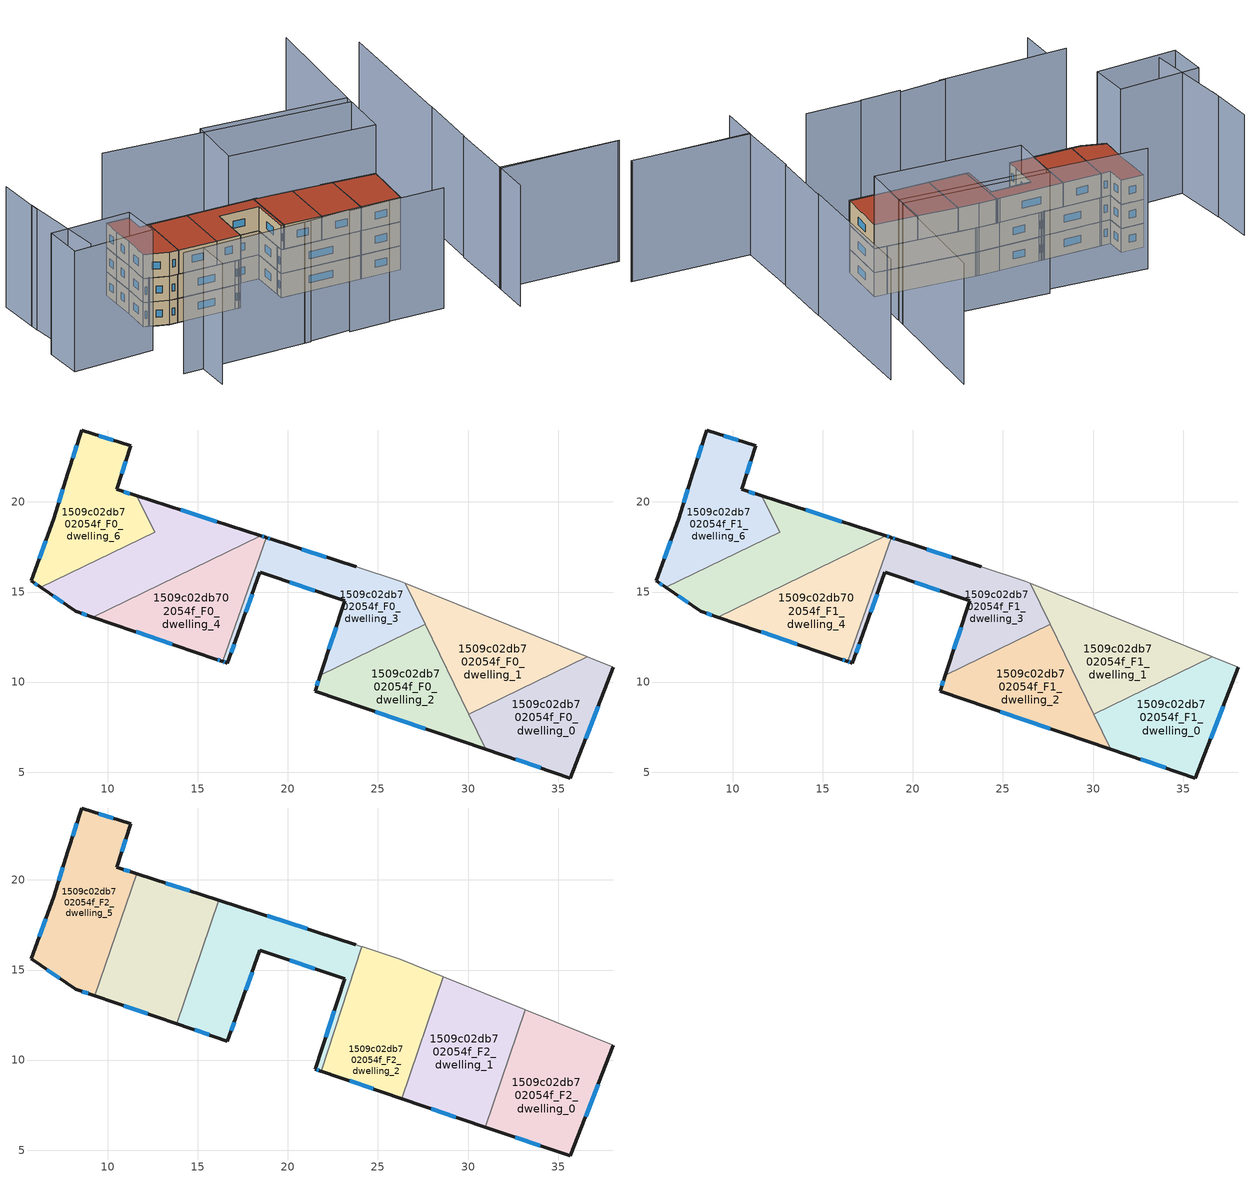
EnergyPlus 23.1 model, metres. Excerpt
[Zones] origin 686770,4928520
1509c02db702054f_F0_dwelling_0
 floor ground (EU_floor_Construction): 35.69,4.67 38.07,10.82 36.63,11.4 30.04,8.21 30.98,6.27 z0
 wall outside (EU_wall_Construction): 38.07,10.82 35.69,4.67 30.98,6.27 z0:3
 wall to 1509c02db702054f_F0_dwelling_1 (EU_wall_Construction): 30.04,8.21 36.63,11.4 z0:3
 wall adiabatic (EU_wall_Construction): 36.63,11.4 38.07,10.82 z0:3
 wall to 1509c02db702054f_F0_dwelling_2 (EU_wall_Construction): 30.98,6.27 30.04,8.21 z0:3
 window (EU_Window_Construction): 34.03,5.24 32.65,5.71 / 37.23,8.65 36.53,6.85 z1.06:1.94
1509c02db702054f_F0_dwelling_1
 floor ground (EU_floor_Construction): 36.63,11.4 26.52,15.48 30.04,8.21 z0
 wall adiabatic (EU_wall_Construction): 26.52,15.48 36.63,11.4 z0:3
 wall to 1509c02db702054f_F0_dwelling_3 (EU_wall_Construction): 27.63,13.2 26.52,15.48 z0:3
 wall to 1509c02db702054f_F0_dwelling_2 (EU_wall_Construction): 30.04,8.21 27.63,13.2 z0:3
1509c02db702054f_F0_dwelling_2
 floor ground (EU_floor_Construction): 30.98,6.27 27.63,13.2 21.8,10.37 21.51,9.5 z0
 wall outside (EU_wall_Construction): 30.98,6.27 21.51,9.5 21.8,10.37 z0:3
 wall to 1509c02db702054f_F0_dwelling_3 (EU_wall_Construction): 21.8,10.37 27.63,13.2 z0:3
 window (EU_Window_Construction): 21.61,9.81 21.69,10.06 / 27.64,7.41 24.85,8.36 z1.06:1.94
1509c02db702054f_F0_dwelling_3
 floor ground (EU_floor_Construction): 27.63,13.2 26.52,15.48 26.23,15.6 23.8,16.4 19.1,17.92 18.81,18.02 16.38,11.14 16.56,11.08 16.64,11.05 17.23,12.66 18.45,16.09 23.16,14.51 21.8,10.37 z0
 wall outside (EU_wall_Construction): 21.8,10.37 23.16,14.51 18.45,16.09 17.23,12.66 16.64,11.05 16.56,11.08 16.38,11.14 / 18.81,18.02 19.1,17.92 23.8,16.4 z0:3
 wall to 1509c02db702054f_F0_dwelling_4 (EU_wall_Construction): 16.38,11.14 18.81,18.02 z0:3
 wall adiabatic (EU_wall_Construction): 23.8,16.4 26.23,15.6 26.52,15.48 z0:3
 window (EU_Window_Construction): 22.28,11.84 22.68,13.05 / 21.5,15.07 20.11,15.54 / 18.02,14.88 17.66,13.87 / 17.02,12.09 16.85,11.62 / 16.5,11.1 16.44,11.12 / 18.91,17.98 19,17.96 / 20.76,17.39 22.14,16.94 z1.06:1.94
1509c02db702054f_F0_dwelling_4
 floor ground (EU_floor_Construction): 16.38,11.14 18.81,18.02 18.76,18.03 18.48,18.12 9.16,13.61 16,11.27 16.33,11.16 z0
 wall outside (EU_wall_Construction): 18.49,18.12 18.76,18.03 18.81,18.02 / 16.38,11.14 16.33,11.16 16,11.27 9.16,13.61 z0:3
 wall to 1509c02db702054f_F0_dwelling_5 (EU_wall_Construction): 9.16,13.61 18.48,18.12 z0:3
 window (EU_Window_Construction): 16.21,11.2 16.12,11.23 / 13.59,12.1 11.58,12.78 / 18.59,18.09 18.67,18.06 z1.06:1.94
1509c02db702054f_F0_dwelling_5
 floor ground (EU_floor_Construction): 18.48,18.12 11.61,20.34 12.6,18.31 6.29,15.25 8.21,13.93 9.16,13.61 z0
 wall outside (EU_wall_Construction): 11.61,20.34 18.48,18.12 / 9.16,13.61 8.21,13.93 6.29,15.25 z0:3
 wall to 1509c02db702054f_F0_dwelling_6 (EU_wall_Construction): 6.29,15.25 12.6,18.31 11.61,20.34 z0:3
 window (EU_Window_Construction): 14.04,19.56 16.06,18.91 / 8.83,13.72 8.55,13.82 / 7.53,14.4 6.97,14.79 z1.06:1.94
1509c02db702054f_F0_dwelling_6
 floor ground (EU_floor_Construction): 12.6,18.31 11.61,20.34 10.49,20.71 11.27,23.12 8.55,24 7.78,21.58 7,19.07 5.75,15.62 6.29,15.25 z0
 wall outside (EU_wall_Construction): 6.29,15.25 5.75,15.62 7,19.07 7.78,21.58 8.55,24 11.27,23.12 10.49,20.71 11.61,20.34 z0:3
 window (EU_Window_Construction): 8.05,22.44 8.28,23.14 / 9.51,23.69 10.31,23.43 / 10.99,22.27 10.76,21.56 / 10.89,20.58 11.21,20.47 / 6.1,15.38 5.94,15.49 / 6.19,16.84 6.56,17.85 / 7.27,19.96 7.5,20.69 z1.06:1.94
1509c02db702054f_F1_dwelling_0
 floor to 1509c02db702054f_F0_dwelling_0 (EU_floor_Construction): 35.69,4.67 38.07,10.82 36.63,11.4 30.04,8.21 30.98,6.27 z3
 wall outside (EU_wall_Construction): 38.07,10.82 35.69,4.67 30.98,6.27 z3:6
 wall to 1509c02db702054f_F1_dwelling_1 (EU_wall_Construction): 30.04,8.21 36.63,11.4 z3:6
 wall adiabatic (EU_wall_Construction): 36.63,11.4 38.07,10.82 z3:6
 wall to 1509c02db702054f_F1_dwelling_2 (EU_wall_Construction): 30.98,6.27 30.04,8.21 z3:6
 window (EU_Window_Construction): 34.03,5.24 32.65,5.71 / 37.23,8.65 36.53,6.85 z4.06:4.94
1509c02db702054f_F1_dwelling_1
 floor to 1509c02db702054f_F0_dwelling_1 (EU_floor_Construction): 36.63,11.4 26.52,15.48 30.04,8.21 z3
 wall adiabatic (EU_wall_Construction): 26.52,15.48 36.63,11.4 z3:6
 wall to 1509c02db702054f_F1_dwelling_3 (EU_wall_Construction): 27.63,13.2 26.52,15.48 z3:6
 wall to 1509c02db702054f_F1_dwelling_2 (EU_wall_Construction): 30.04,8.21 27.63,13.2 z3:6
 ceiling adiabatic (EU_roof_Construction): 33.19,12.79 31.94,9.13 30.04,8.21 27.93,12.59 28.63,14.63 z6
1509c02db702054f_F1_dwelling_2
 floor to 1509c02db702054f_F0_dwelling_2 (EU_floor_Construction): 30.98,6.27 27.63,13.2 21.8,10.37 21.51,9.5 z3
 wall outside (EU_wall_Construction): 30.98,6.27 21.51,9.5 21.8,10.37 z3:6
 wall to 1509c02db702054f_F1_dwelling_3 (EU_wall_Construction): 21.8,10.37 27.63,13.2 z3:6
 window (EU_Window_Construction): 21.61,9.81 21.69,10.06 / 27.64,7.41 24.85,8.36 z4.06:4.94
 ceiling adiabatic (EU_roof_Construction): 27.93,12.59 30.98,6.27 21.51,9.5 21.8,10.37 22.24,10.59 21.84,9.38 26.31,7.86 z6
1509c02db702054f_F1_dwelling_3
 floor to 1509c02db702054f_F0_dwelling_3 (EU_floor_Construction): 27.63,13.2 26.52,15.48 26.23,15.6 23.8,16.4 18.81,18.02 16.38,11.14 16.56,11.08 16.64,11.05 17.23,12.66 18.45,16.09 23.16,14.51 21.8,10.37 z3
 wall outside (EU_wall_Construction): 21.8,10.37 23.16,14.51 18.45,16.09 17.23,12.66 16.64,11.05 16.56,11.08 16.38,11.14 / 18.81,18.02 19.1,17.92 23.8,16.4 z3:6
 wall to 1509c02db702054f_F1_dwelling_4 (EU_wall_Construction): 16.38,11.14 18.81,18.02 z3:6
 wall adiabatic (EU_wall_Construction): 23.8,16.4 26.23,15.6 26.52,15.48 z3:6
 window (EU_Window_Construction): 22.28,11.84 22.68,13.05 / 21.5,15.07 20.11,15.54 / 18.02,14.88 17.66,13.87 / 17.02,12.09 16.85,11.62 / 16.5,11.1 16.44,11.12 / 18.91,17.98 19,17.96 / 20.76,17.39 22.14,16.94 z4.06:4.94
1509c02db702054f_F1_dwelling_4
 floor to 1509c02db702054f_F0_dwelling_4 (EU_floor_Construction): 16.38,11.14 18.81,18.02 18.76,18.03 18.49,18.12 9.16,13.61 16,11.27 16.33,11.16 z3
 wall outside (EU_wall_Construction): 18.49,18.12 18.76,18.03 18.81,18.02 / 16.38,11.14 16.33,11.16 16,11.27 9.16,13.61 z3:6
 wall to 1509c02db702054f_F1_dwelling_5 (EU_wall_Construction): 9.16,13.61 18.48,18.12 z3:6
 window (EU_Window_Construction): 16.21,11.2 16.12,11.23 / 13.59,12.1 11.58,12.78 / 18.59,18.09 18.67,18.06 z4.06:4.94
 roof outside (EU_roof_Construction): 16,11.27 9.16,13.61 9.33,13.69 9.29,13.57 16.28,11.18 z6
1509c02db702054f_F1_dwelling_5
 floor to 1509c02db702054f_F0_dwelling_5 (EU_floor_Construction): 18.48,18.12 11.61,20.34 12.6,18.31 6.29,15.25 8.21,13.93 9.16,13.61 z3
 wall outside (EU_wall_Construction): 11.61,20.34 18.48,18.12 / 9.16,13.61 8.21,13.93 6.29,15.25 z3:6
 wall to 1509c02db702054f_F1_dwelling_6 (EU_wall_Construction): 6.29,15.25 12.6,18.31 11.61,20.34 z3:6
 window (EU_Window_Construction): 14.04,19.56 16.06,18.91 / 8.83,13.72 8.55,13.82 / 7.53,14.4 6.97,14.79 z4.06:4.94
1509c02db702054f_F1_dwelling_6
 floor to 1509c02db702054f_F0_dwelling_6 (EU_floor_Construction): 12.6,18.31 11.61,20.34 10.49,20.71 11.27,23.12 8.55,24 7.78,21.58 7,19.07 5.75,15.62 6.29,15.25 z3
 wall outside (EU_wall_Construction): 6.29,15.25 5.75,15.62 7,19.07 7.78,21.58 8.55,24 11.27,23.12 10.49,20.71 11.61,20.34 z3:6
 window (EU_Window_Construction): 8.05,22.44 8.28,23.14 / 9.51,23.69 10.31,23.43 / 10.99,22.27 10.76,21.56 / 10.89,20.58 11.21,20.47 / 6.1,15.38 5.94,15.49 / 6.19,16.84 6.56,17.85 / 7.27,19.96 7.5,20.69 z4.06:4.94
1509c02db702054f_F2_dwelling_0
 floor to 1509c02db702054f_F1_dwelling_0 (EU_floor_Construction): 35.69,4.68 38.07,10.82 36.63,11.4 31.94,9.13 30.97,6.3 30.98,6.28 z6
 floor to 1509c02db702054f_F1_dwelling_1 (EU_floor_Construction): 36.63,11.4 33.19,12.79 31.94,9.13 z6
 wall outside (EU_wall_Construction): 38.07,10.83 35.69,4.68 30.97,6.28 z6:9
 wall to 1509c02db702054f_F2_dwelling_1 (EU_wall_Construction): 30.97,6.28 33.19,12.79 z6:9
 wall adiabatic (EU_wall_Construction): 33.19,12.79 38.07,10.83 z6:9
 window (EU_Window_Construction): 37.23,8.65 36.53,6.85 / 34.02,5.24 32.63,5.71 z7.06:7.94
 roof outside (EU_roof_Construction): 38.07,10.83 35.69,4.68 30.97,6.28 33.19,12.79 z9
1509c02db702054f_F2_dwelling_1
 floor to 1509c02db702054f_F1_dwelling_0 (EU_floor_Construction): 30.97,6.3 31.94,9.13 30.04,8.21 z6
 floor adiabatic (EU_floor_Construction): 30.97,6.3 30.04,8.21 31.94,9.13 33.19,12.79 28.63,14.64 26.31,7.86 30.97,6.28 z6
 wall outside (EU_wall_Construction): 30.97,6.28 26.31,7.86 z6:9
 wall to 1509c02db702054f_F2_dwelling_2 (EU_wall_Construction): 26.31,7.86 28.63,14.64 z6:9
 wall adiabatic (EU_wall_Construction): 28.63,14.64 33.19,12.79 z6:9
 window (EU_Window_Construction): 29.32,6.84 27.96,7.3 z7.06:7.94
 roof outside (EU_roof_Construction): 33.19,12.79 30.97,6.28 26.31,7.86 28.63,14.64 z9
1509c02db702054f_F2_dwelling_2
 floor to 1509c02db702054f_F1_dwelling_2 (EU_floor_Construction): 26.31,7.86 27.93,12.59 27.63,13.2 22.24,10.59 21.84,9.38 z6
 floor to 1509c02db702054f_F1_dwelling_1 (EU_floor_Construction): 27.93,12.59 28.63,14.63 26.52,15.48 z6
 floor to 1509c02db702054f_F1_dwelling_3 (EU_floor_Construction): 27.63,13.2 26.52,15.48 26.23,15.6 24.11,16.3 22.24,10.59 z6
 wall outside (EU_wall_Construction): 26.31,7.86 21.84,9.38 z6:9
 wall to 1509c02db702054f_F2_dwelling_3 (EU_wall_Construction): 21.84,9.38 24.11,16.3 z6:9
 wall adiabatic (EU_wall_Construction): 24.11,16.3 24.17,16.28 26.23,15.61 28.63,14.64 z6:9
 window (EU_Window_Construction): 24.73,8.4 23.42,8.85 z7.06:7.94
 roof outside (EU_roof_Construction): 28.63,14.64 26.31,7.86 21.84,9.38 24.11,16.3 24.17,16.28 26.23,15.61 z9
1509c02db702054f_F2_dwelling_3
 floor to 1509c02db702054f_F1_dwelling_3 (EU_floor_Construction): 22.24,10.59 24.11,16.3 23.8,16.4 18.81,18.02 16.38,11.15 16.64,11.06 17.23,12.66 18.45,16.1 23.16,14.51 21.8,10.37 z6
 floor to 1509c02db702054f_F1_dwelling_4 (EU_floor_Construction): 16.38,11.15 18.81,18.02 18.76,18.03 18.49,18.12 15.39,16.62 13.82,12.02 z6
 floor to 1509c02db702054f_F1_dwelling_5 (EU_floor_Construction): 18.48,18.12 16.16,18.87 15.39,16.62 z6
 floor adiabatic (EU_floor_Construction): 22.24,10.59 21.8,10.37 23.16,14.52 21.51,9.5 21.81,9.39 21.84,9.38 24.11,16.3 24.02,16.33 23.77,16.41 16.16,18.87 18.76,18.03 18.81,18.02 23.8,16.4 24.11,16.3 z6
 wall outside (EU_wall_Construction): 23.15,14.52 18.45,16.1 17.23,12.66 16.64,11.06 13.82,12.02 / 16.16,18.87 23.77,16.41 / 21.84,9.38 21.81,9.39 21.51,9.5 23.16,14.52 z6:9
 wall to 1509c02db702054f_F2_dwelling_4 (EU_wall_Construction): 13.82,12.02 16.16,18.87 z6:9
 wall adiabatic (EU_wall_Construction): 23.78,16.41 24.02,16.33 24.11,16.3 z6:9
 window (EU_Window_Construction): 21.71,9.43 21.62,9.46 / 22.09,11.27 22.57,12.74 / 21.49,15.08 20.11,15.54 / 18.02,14.88 17.66,13.87 / 17.02,12.09 16.85,11.62 / 15.64,11.4 14.81,11.68 / 18.85,18 21.08,17.28 z7.06:7.94
 roof outside (EU_roof_Construction): 23.78,16.41 24.02,16.33 24.11,16.3 21.84,9.38 21.81,9.39 21.51,9.5 23.15,14.52 18.45,16.1 17.23,12.66 16.64,11.06 13.82,12.02 16.16,18.87 z9
1509c02db702054f_F2_dwelling_4
 floor to 1509c02db702054f_F1_dwelling_4 (EU_floor_Construction): 13.82,12.02 15.39,16.62 9.33,13.69 9.29,13.57 z6
 floor to 1509c02db702054f_F1_dwelling_5 (EU_floor_Construction): 15.39,16.62 16.16,18.87 11.61,20.34 12.6,18.31 10.57,17.33 9.33,13.69 z6
 floor to 1509c02db702054f_F1_dwelling_6 (EU_floor_Construction): 12.6,18.31 11.61,20.34 10.58,17.33 z6
 wall outside (EU_wall_Construction): 13.82,12.02 9.29,13.57 / 11.6,20.35 16.16,18.87 z6:9
 wall to 1509c02db702054f_F2_dwelling_5 (EU_wall_Construction): 9.29,13.57 11.6,20.35 z6:9
 window (EU_Window_Construction): 12.22,12.57 10.89,13.02 / 13.21,19.83 14.55,19.39 z7.06:7.94
 roof outside (EU_roof_Construction): 16.16,18.87 13.82,12.02 9.29,13.57 11.6,20.35 z9
1509c02db702054f_F2_dwelling_5
 floor to 1509c02db702054f_F1_dwelling_5 (EU_floor_Construction): 9.33,13.69 10.57,17.33 6.29,15.25 8.21,13.94 9.17,13.61 z6
 floor to 1509c02db702054f_F1_dwelling_6 (EU_floor_Construction): 10.57,17.33 11.6,20.35 10.49,20.71 11.27,23.13 8.55,24 7.78,21.58 7,19.07 5.75,15.63 6.29,15.25 z6
 wall outside (EU_wall_Construction): 9.29,13.57 8.21,13.94 5.75,15.63 7,19.07 7.78,21.59 8.55,24 11.27,23.13 10.49,20.71 11.6,20.35 z6:9
 window (EU_Window_Construction): 7.27,19.96 7.5,20.7 / 8.05,22.44 8.28,23.14 / 9.51,23.69 10.31,23.43 / 10.99,22.27 10.76,21.56 / 10.88,20.58 11.21,20.47 / 8.91,13.7 8.59,13.81 / 7.34,14.53 6.62,15.03 / 6.19,16.84 6.56,17.85 z7.06:7.94
 roof outside (EU_roof_Construction): 11.27,23.13 10.49,20.71 11.6,20.35 9.29,13.57 8.21,13.94 5.75,15.63 7,19.07 7.78,21.59 8.55,24 z9
shading: 38.36,-11.07 40.01,-6.4 / 40.01,-6.4 53.98,-11.33 / 25.6,-3.15 32.13,-5.29 / 20.73,-1.72 25.58,-3.21 / 15.3,-0.06 20.93,-1.46 / 0.54,4.46 15.99,-0.28 / 2.91,3.74 1.64,-0.41 / -2.62,24.77 -4.9,13.49 / 53.81,-11.26 39.95,-6.59 / 39.95,-6.59 42.78,1.81 / 42.85,1.79 45.66,9.42 / 45.49,9.31 51.57,26.23 / 46.75,32.81 40.34,16.73 / 40.34,16.73 12.14,27.97 / -1.22,30.02 -2.91,23.7 / 2.32,10.86 -7.46,13.51 / -7.46,13.51 -6.13,18.41 / -6.13,18.41 3.65,15.76 / 3.65,15.76 2.32,10.86 / 40.74,17.72 38.07,10.82 / 38.07,10.82 21.27,17.32 / 21.27,17.32 23.94,24.22 / 23.94,24.22 40.74,17.72 z0:15
[Building]
EU S2 Campaign: North Axis=0; Terrain=City; Solar Distribution=FullExterior
[Site:Location]
Bologna: Latitude=44.5; Longitude=11.25; Time Zone=1; Elevation=37
[SizingPeriod:WeatherFileDays]
AnnualSizingPeriod: Begin Month=1; Begin Day of Month=1; End Month=12; End Day of Month=31; Day of Week for Start Day=Monday; Use Weather File Daylight Saving Period=No; Use Weather File Rain and Snow Indicators=No
[MATERIAL]
EU_InternalMass_Material: Roughness=MediumRough; Thickness=0.1; Conductivity=1; Density=1800; Specific Heat=900; Thermal Absorptance=0.9; Solar Absorptance=0.7; Visible Absorptance=0.7
[MATERIAL:NOMASS] Roughness=MediumRough; Thermal Absorptance=0.9; Solar Absorptance=0.7; Visible Absorptance=0.7
Name | Thermal Resistance
EU_wall_NoMass | 0.781309
EU_roof_NoMass | 0.418499
EU_floor_NoMass | 0.563442
[WINDOWMATERIAL:SIMPLEGLAZINGSYSTEM]
EU_Window_SimpleGlazing: UFactor=4.32879; Solar Heat Gain Coefficient=0.85; Visible Transmittance=0.85
[CONSTRUCTION]
EU_wall_Construction: EU_wall_NoMass
EU_roof_Construction: EU_roof_NoMass
EU_floor_Construction: EU_floor_NoMass
EU_InternalMass_Construction: EU_InternalMass_Material
EU_Window_Construction: EU_Window_SimpleGlazing
[ZONE] Type=1; Multiplier=1; Ceiling Height=autocalculate; Floor Area=autocalculate; Part of Total Floor Area=Yes
Name | Volume
1509c02db702054f_F0_dwelling_0; 1509c02db702054f_F1_dwelling_0 | 88.6904
1509c02db702054f_F2_dwelling_0 | 103.482
1509c02db702054f_F0_dwelling_1; 1509c02db702054f_F1_dwelling_1 | 88.6956
1509c02db702054f_F2_dwelling_1 | 103.494
1509c02db702054f_F0_dwelling_2; 1509c02db702054f_F1_dwelling_2 | 88.6963
1509c02db702054f_F2_dwelling_2 | 103.826
1509c02db702054f_F0_dwelling_3 | 88.073
1509c02db702054f_F1_dwelling_3 | 88.0474
1509c02db702054f_F2_dwelling_3 | 103.13
1509c02db702054f_F0_dwelling_4 | 86.9985
1509c02db702054f_F1_dwelling_4 | 86.9355
1509c02db702054f_F2_dwelling_4 | 103.485
1509c02db702054f_F0_dwelling_5; 1509c02db702054f_F1_dwelling_5 | 89.8396
1509c02db702054f_F2_dwelling_5 | 103.477
1509c02db702054f_F0_dwelling_6; 1509c02db702054f_F1_dwelling_6 | 89.9143
[INTERNALMASS] Construction=EU_InternalMass_Construction
Name | Zone or ZoneList | Surface Area
1509c02db702054f_F0_dwelling_0_EU_InternalMass | 1509c02db702054f_F0_dwelling_0 | 29.5644
1509c02db702054f_F0_dwelling_1_EU_InternalMass | 1509c02db702054f_F0_dwelling_1 | 29.567
1509c02db702054f_F0_dwelling_2_EU_InternalMass | 1509c02db702054f_F0_dwelling_2 | 29.5659
1509c02db702054f_F0_dwelling_3_EU_InternalMass | 1509c02db702054f_F0_dwelling_3 | 29.3511
1509c02db702054f_F0_dwelling_4_EU_InternalMass | 1509c02db702054f_F0_dwelling_4 | 28.9978
1509c02db702054f_F0_dwelling_5_EU_InternalMass | 1509c02db702054f_F0_dwelling_5 | 29.9473
1509c02db702054f_F0_dwelling_6_EU_InternalMass | 1509c02db702054f_F0_dwelling_6 | 29.9727
1509c02db702054f_F1_dwelling_0_EU_InternalMass | 1509c02db702054f_F1_dwelling_0 | 29.5644
1509c02db702054f_F1_dwelling_1_EU_InternalMass | 1509c02db702054f_F1_dwelling_1 | 29.567
1509c02db702054f_F1_dwelling_2_EU_InternalMass | 1509c02db702054f_F1_dwelling_2 | 29.5659
1509c02db702054f_F1_dwelling_3_EU_InternalMass | 1509c02db702054f_F1_dwelling_3 | 29.3511
1509c02db702054f_F1_dwelling_4_EU_InternalMass | 1509c02db702054f_F1_dwelling_4 | 28.9978
1509c02db702054f_F1_dwelling_5_EU_InternalMass | 1509c02db702054f_F1_dwelling_5 | 29.9473
1509c02db702054f_F1_dwelling_6_EU_InternalMass | 1509c02db702054f_F1_dwelling_6 | 29.9727
1509c02db702054f_F2_dwelling_0_EU_InternalMass | 1509c02db702054f_F2_dwelling_0 | 34.4939
1509c02db702054f_F2_dwelling_1_EU_InternalMass | 1509c02db702054f_F2_dwelling_1 | 34.4984
1509c02db702054f_F2_dwelling_2_EU_InternalMass | 1509c02db702054f_F2_dwelling_2 | 34.6108
1509c02db702054f_F2_dwelling_3_EU_InternalMass | 1509c02db702054f_F2_dwelling_3 | 34.3781
1509c02db702054f_F2_dwelling_4_EU_InternalMass | 1509c02db702054f_F2_dwelling_4 | 34.4948
1509c02db702054f_F2_dwelling_5_EU_InternalMass | 1509c02db702054f_F2_dwelling_5 | 34.4934
[OTHEREQUIPMENT] Fuel Type=Electricity; Design Level Calculation Method=Watts/Area; Power per Zone Floor Area=1; Fraction Latent=0; Fraction Radiant=0; Fraction Lost=0; Carbon Dioxide Generation Rate=0; EndUse Subcategory=EU_Step8_InternalGains
Name | Zone or ZoneList or Space or SpaceList | Schedule
EU_Step8_InternalGain_1509c02db702054f_F0_dwelling_0_f000 | 1509c02db702054f_F0_dwelling_0 | EU_Step8_GainSchedule_1509c02db702054f_F0_dwelling_0_f000
EU_Step8_InternalGain_1509c02db702054f_F0_dwelling_1_f000 | 1509c02db702054f_F0_dwelling_1 | EU_Step8_GainSchedule_1509c02db702054f_F0_dwelling_1_f000
EU_Step8_InternalGain_1509c02db702054f_F0_dwelling_2_f000 | 1509c02db702054f_F0_dwelling_2 | EU_Step8_GainSchedule_1509c02db702054f_F0_dwelling_2_f000
EU_Step8_InternalGain_1509c02db702054f_F0_dwelling_3_f000 | 1509c02db702054f_F0_dwelling_3 | EU_Step8_GainSchedule_1509c02db702054f_F0_dwelling_3_f000
EU_Step8_InternalGain_1509c02db702054f_F0_dwelling_4_f000 | 1509c02db702054f_F0_dwelling_4 | EU_Step8_GainSchedule_1509c02db702054f_F0_dwelling_4_f000
EU_Step8_InternalGain_1509c02db702054f_F0_dwelling_5_f000 | 1509c02db702054f_F0_dwelling_5 | EU_Step8_GainSchedule_1509c02db702054f_F0_dwelling_5_f000
EU_Step8_InternalGain_1509c02db702054f_F0_dwelling_6_f000 | 1509c02db702054f_F0_dwelling_6 | EU_Step8_GainSchedule_1509c02db702054f_F0_dwelling_6_f000
EU_Step8_InternalGain_1509c02db702054f_F1_dwelling_0_f000 | 1509c02db702054f_F1_dwelling_0 | EU_Step8_GainSchedule_1509c02db702054f_F1_dwelling_0_f000
EU_Step8_InternalGain_1509c02db702054f_F1_dwelling_1_f000 | 1509c02db702054f_F1_dwelling_1 | EU_Step8_GainSchedule_1509c02db702054f_F1_dwelling_1_f000
EU_Step8_InternalGain_1509c02db702054f_F1_dwelling_2_f000 | 1509c02db702054f_F1_dwelling_2 | EU_Step8_GainSchedule_1509c02db702054f_F1_dwelling_2_f000
EU_Step8_InternalGain_1509c02db702054f_F1_dwelling_3_f000 | 1509c02db702054f_F1_dwelling_3 | EU_Step8_GainSchedule_1509c02db702054f_F1_dwelling_3_f000
EU_Step8_InternalGain_1509c02db702054f_F1_dwelling_4_f000 | 1509c02db702054f_F1_dwelling_4 | EU_Step8_GainSchedule_1509c02db702054f_F1_dwelling_4_f000
EU_Step8_InternalGain_1509c02db702054f_F1_dwelling_5_f000 | 1509c02db702054f_F1_dwelling_5 | EU_Step8_GainSchedule_1509c02db702054f_F1_dwelling_5_f000
EU_Step8_InternalGain_1509c02db702054f_F1_dwelling_6_f000 | 1509c02db702054f_F1_dwelling_6 | EU_Step8_GainSchedule_1509c02db702054f_F1_dwelling_6_f000
EU_Step8_InternalGain_1509c02db702054f_F2_dwelling_0_f000 | 1509c02db702054f_F2_dwelling_0 | EU_Step8_GainSchedule_1509c02db702054f_F2_dwelling_0_f000
EU_Step8_InternalGain_1509c02db702054f_F2_dwelling_1_f000 | 1509c02db702054f_F2_dwelling_1 | EU_Step8_GainSchedule_1509c02db702054f_F2_dwelling_1_f000
EU_Step8_InternalGain_1509c02db702054f_F2_dwelling_2_f000 | 1509c02db702054f_F2_dwelling_2 | EU_Step8_GainSchedule_1509c02db702054f_F2_dwelling_2_f000
EU_Step8_InternalGain_1509c02db702054f_F2_dwelling_3_f000 | 1509c02db702054f_F2_dwelling_3 | EU_Step8_GainSchedule_1509c02db702054f_F2_dwelling_3_f000
EU_Step8_InternalGain_1509c02db702054f_F2_dwelling_4_f000 | 1509c02db702054f_F2_dwelling_4 | EU_Step8_GainSchedule_1509c02db702054f_F2_dwelling_4_f000
EU_Step8_InternalGain_1509c02db702054f_F2_dwelling_5_f000 | 1509c02db702054f_F2_dwelling_5 | EU_Step8_GainSchedule_1509c02db702054f_F2_dwelling_5_f000
[ZONEVENTILATION:DESIGNFLOWRATE] Schedule=EU_AlwaysOn; Design Flow Rate Calculation Method=AirChanges/Hour; Air Changes per Hour=0.692607; Ventilation Type=Natural; Fan Pressure Rise=0; Fan Total Efficiency=1; Constant Term Coefficient=1; Temperature Term Coefficient=0; Velocity Term Coefficient=0; Velocity Squared Term Coefficient=0; Minimum Indoor Temperature=-100; Maximum Indoor Temperature=100; Delta Temperature=-100; Minimum Outdoor Temperature=-100; Maximum Outdoor Temperature=100; Maximum Wind Speed=40
Name | Zone or ZoneList or Space or SpaceList
EU_ConstantAir_1509c02db702054f_F0_dwelling_0 | 1509c02db702054f_F0_dwelling_0
EU_ConstantAir_1509c02db702054f_F0_dwelling_1 | 1509c02db702054f_F0_dwelling_1
EU_ConstantAir_1509c02db702054f_F0_dwelling_2 | 1509c02db702054f_F0_dwelling_2
EU_ConstantAir_1509c02db702054f_F0_dwelling_3 | 1509c02db702054f_F0_dwelling_3
EU_ConstantAir_1509c02db702054f_F0_dwelling_4 | 1509c02db702054f_F0_dwelling_4
EU_ConstantAir_1509c02db702054f_F0_dwelling_5 | 1509c02db702054f_F0_dwelling_5
EU_ConstantAir_1509c02db702054f_F0_dwelling_6 | 1509c02db702054f_F0_dwelling_6
EU_ConstantAir_1509c02db702054f_F1_dwelling_0 | 1509c02db702054f_F1_dwelling_0
EU_ConstantAir_1509c02db702054f_F1_dwelling_1 | 1509c02db702054f_F1_dwelling_1
EU_ConstantAir_1509c02db702054f_F1_dwelling_2 | 1509c02db702054f_F1_dwelling_2
EU_ConstantAir_1509c02db702054f_F1_dwelling_3 | 1509c02db702054f_F1_dwelling_3
EU_ConstantAir_1509c02db702054f_F1_dwelling_4 | 1509c02db702054f_F1_dwelling_4
EU_ConstantAir_1509c02db702054f_F1_dwelling_5 | 1509c02db702054f_F1_dwelling_5
EU_ConstantAir_1509c02db702054f_F1_dwelling_6 | 1509c02db702054f_F1_dwelling_6
EU_ConstantAir_1509c02db702054f_F2_dwelling_0 | 1509c02db702054f_F2_dwelling_0
EU_ConstantAir_1509c02db702054f_F2_dwelling_1 | 1509c02db702054f_F2_dwelling_1
EU_ConstantAir_1509c02db702054f_F2_dwelling_2 | 1509c02db702054f_F2_dwelling_2
EU_ConstantAir_1509c02db702054f_F2_dwelling_3 | 1509c02db702054f_F2_dwelling_3
EU_ConstantAir_1509c02db702054f_F2_dwelling_4 | 1509c02db702054f_F2_dwelling_4
EU_ConstantAir_1509c02db702054f_F2_dwelling_5 | 1509c02db702054f_F2_dwelling_5
[HVACTEMPLATE:THERMOSTAT] Constant Heating Setpoint=20; Constant Cooling Setpoint=50
EU_HeatOnly_1509c02db702054f_F0_dwelling_0; EU_HeatOnly_1509c02db702054f_F0_dwelling_1; EU_HeatOnly_1509c02db702054f_F0_dwelling_2; EU_HeatOnly_1509c02db702054f_F0_dwelling_3; EU_HeatOnly_1509c02db702054f_F0_dwelling_4; EU_HeatOnly_1509c02db702054f_F0_dwelling_5; EU_HeatOnly_1509c02db702054f_F0_dwelling_6; EU_HeatOnly_1509c02db702054f_F1_dwelling_0; EU_HeatOnly_1509c02db702054f_F1_dwelling_1; EU_HeatOnly_1509c02db702054f_F1_dwelling_2; EU_HeatOnly_1509c02db702054f_F1_dwelling_3; EU_HeatOnly_1509c02db702054f_F1_dwelling_4; EU_HeatOnly_1509c02db702054f_F1_dwelling_5; EU_HeatOnly_1509c02db702054f_F1_dwelling_6; EU_HeatOnly_1509c02db702054f_F2_dwelling_0; EU_HeatOnly_1509c02db702054f_F2_dwelling_1; EU_HeatOnly_1509c02db702054f_F2_dwelling_2; EU_HeatOnly_1509c02db702054f_F2_dwelling_3; EU_HeatOnly_1509c02db702054f_F2_dwelling_4; EU_HeatOnly_1509c02db702054f_F2_dwelling_5
[HVACTEMPLATE:ZONE:IDEALLOADSAIRSYSTEM] System Availability Schedule=EU_AlwaysOn; Maximum Heating Supply Air Temperature=50; Minimum Cooling Supply Air Temperature=13; Maximum Heating Supply Air Humidity Ratio=0.0156; Minimum Cooling Supply Air Humidity Ratio=0.0077; Heating Limit=NoLimit; Cooling Limit=NoLimit; Heating Availability Schedule=EU_AlwaysOn; Cooling Availability Schedule=EU_CoolingOff; Dehumidification Control Type=ConstantSensibleHeatRatio; Cooling Sensible Heat Ratio=0.7; Dehumidification Setpoint=60; Humidification Control Type=None; Humidification Setpoint=30; Outdoor Air Method=None; Outdoor Air Flow Rate per Person=0.00944; Outdoor Air Flow Rate per Zone Floor Area=0; Outdoor Air Flow Rate per Zone=0; Demand Controlled Ventilation Type=None; Outdoor Air Economizer Type=NoEconomizer; Heat Recovery Type=None; Sensible Heat Recovery Effectiveness=0.7; Latent Heat Recovery Effectiveness=0.65
Name | Template Thermostat
1509c02db702054f_F0_dwelling_0 | EU_HeatOnly_1509c02db702054f_F0_dwelling_0
1509c02db702054f_F0_dwelling_1 | EU_HeatOnly_1509c02db702054f_F0_dwelling_1
1509c02db702054f_F0_dwelling_2 | EU_HeatOnly_1509c02db702054f_F0_dwelling_2
1509c02db702054f_F0_dwelling_3 | EU_HeatOnly_1509c02db702054f_F0_dwelling_3
1509c02db702054f_F0_dwelling_4 | EU_HeatOnly_1509c02db702054f_F0_dwelling_4
1509c02db702054f_F0_dwelling_5 | EU_HeatOnly_1509c02db702054f_F0_dwelling_5
1509c02db702054f_F0_dwelling_6 | EU_HeatOnly_1509c02db702054f_F0_dwelling_6
1509c02db702054f_F1_dwelling_0 | EU_HeatOnly_1509c02db702054f_F1_dwelling_0
1509c02db702054f_F1_dwelling_1 | EU_HeatOnly_1509c02db702054f_F1_dwelling_1
1509c02db702054f_F1_dwelling_2 | EU_HeatOnly_1509c02db702054f_F1_dwelling_2
1509c02db702054f_F1_dwelling_3 | EU_HeatOnly_1509c02db702054f_F1_dwelling_3
1509c02db702054f_F1_dwelling_4 | EU_HeatOnly_1509c02db702054f_F1_dwelling_4
1509c02db702054f_F1_dwelling_5 | EU_HeatOnly_1509c02db702054f_F1_dwelling_5
1509c02db702054f_F1_dwelling_6 | EU_HeatOnly_1509c02db702054f_F1_dwelling_6
1509c02db702054f_F2_dwelling_0 | EU_HeatOnly_1509c02db702054f_F2_dwelling_0
1509c02db702054f_F2_dwelling_1 | EU_HeatOnly_1509c02db702054f_F2_dwelling_1
1509c02db702054f_F2_dwelling_2 | EU_HeatOnly_1509c02db702054f_F2_dwelling_2
1509c02db702054f_F2_dwelling_3 | EU_HeatOnly_1509c02db702054f_F2_dwelling_3
1509c02db702054f_F2_dwelling_4 | EU_HeatOnly_1509c02db702054f_F2_dwelling_4
1509c02db702054f_F2_dwelling_5 | EU_HeatOnly_1509c02db702054f_F2_dwelling_5
[SIZING:ZONE] Zone Cooling Design Supply Air Temperature Input Method=SupplyAirTemperature; Zone Cooling Design Supply Air Temperature=13; Zone Heating Design Supply Air Temperature Input Method=SupplyAirTemperature; Zone Heating Design Supply Air Temperature=50; Zone Cooling Design Supply Air Humidity Ratio=0.008; Zone Heating Design Supply Air Humidity Ratio=0.008; Cooling Design Air Flow Method=DesignDay; Cooling Design Air Flow Rate=0; Cooling Minimum Air Flow per Zone Floor Area=0.000762; Cooling Minimum Air Flow=0; Cooling Minimum Air Flow Fraction=0.2; Heating Design Air Flow Method=DesignDay; Heating Design Air Flow Rate=0; Heating Maximum Air Flow per Zone Floor Area=0.002032; Heating Maximum Air Flow=0.141576; Heating Maximum Air Flow Fraction=0.3; Account for Dedicated Outdoor Air System=No; Dedicated Outdoor Air System Control Strategy=NeutralSupplyAir; Dedicated Outdoor Air Low Setpoint Temperature for Design=autosize; Dedicated Outdoor Air High Setpoint Temperature for Design=autosize; Zone Load Sizing Method=Sensible Load Only No Latent Load; Zone Latent Cooling Design Supply Air Humidity Ratio Input Method=HumidityRatioDifference; Zone Cooling Design Supply Air Humidity Ratio Difference=0.005; Zone Latent Heating Design Supply Air Humidity Ratio Input Method=HumidityRatioDifference; Zone Humidification Design Supply Air Humidity Ratio Difference=0.005
1509c02db702054f_F0_dwelling_0; 1509c02db702054f_F0_dwelling_1; 1509c02db702054f_F0_dwelling_2; 1509c02db702054f_F0_dwelling_3; 1509c02db702054f_F0_dwelling_4; 1509c02db702054f_F0_dwelling_5; 1509c02db702054f_F0_dwelling_6; 1509c02db702054f_F1_dwelling_0; 1509c02db702054f_F1_dwelling_1; 1509c02db702054f_F1_dwelling_2; 1509c02db702054f_F1_dwelling_3; 1509c02db702054f_F1_dwelling_4; 1509c02db702054f_F1_dwelling_5; 1509c02db702054f_F1_dwelling_6; 1509c02db702054f_F2_dwelling_0; 1509c02db702054f_F2_dwelling_1; 1509c02db702054f_F2_dwelling_2; 1509c02db702054f_F2_dwelling_3; 1509c02db702054f_F2_dwelling_4; 1509c02db702054f_F2_dwelling_5
[SCHEDULE:CONSTANT]
Name | Hourly Value
EU_AlwaysOn | 1
EU_CoolingOff | 0
[SCHEDULE:FILE] Column Number=1; Rows to Skip at Top=0; Number of Hours of Data=8760; Column Separator=Comma; Interpolate to Timestep=No; Minutes per Item=60; Adjust Schedule for Daylight Savings=Yes
Name | File
EU_Step8_GainSchedule_1509c02db702054f_F0_dwelling_0_f000 | ../../schedules/1509c02db702054f/1509c02db702054f_F0_dwelling_0_f000_gain.csv
EU_Step8_GainSchedule_1509c02db702054f_F0_dwelling_1_f000 | ../../schedules/1509c02db702054f/1509c02db702054f_F0_dwelling_1_f000_gain.csv
EU_Step8_GainSchedule_1509c02db702054f_F0_dwelling_2_f000 | ../../schedules/1509c02db702054f/1509c02db702054f_F0_dwelling_2_f000_gain.csv
EU_Step8_GainSchedule_1509c02db702054f_F0_dwelling_3_f000 | ../../schedules/1509c02db702054f/1509c02db702054f_F0_dwelling_3_f000_gain.csv
EU_Step8_GainSchedule_1509c02db702054f_F0_dwelling_4_f000 | ../../schedules/1509c02db702054f/1509c02db702054f_F0_dwelling_4_f000_gain.csv
EU_Step8_GainSchedule_1509c02db702054f_F0_dwelling_5_f000 | ../../schedules/1509c02db702054f/1509c02db702054f_F0_dwelling_5_f000_gain.csv
EU_Step8_GainSchedule_1509c02db702054f_F0_dwelling_6_f000 | ../../schedules/1509c02db702054f/1509c02db702054f_F0_dwelling_6_f000_gain.csv
EU_Step8_GainSchedule_1509c02db702054f_F1_dwelling_0_f000 | ../../schedules/1509c02db702054f/1509c02db702054f_F1_dwelling_0_f000_gain.csv
EU_Step8_GainSchedule_1509c02db702054f_F1_dwelling_1_f000 | ../../schedules/1509c02db702054f/1509c02db702054f_F1_dwelling_1_f000_gain.csv
EU_Step8_GainSchedule_1509c02db702054f_F1_dwelling_2_f000 | ../../schedules/1509c02db702054f/1509c02db702054f_F1_dwelling_2_f000_gain.csv
EU_Step8_GainSchedule_1509c02db702054f_F1_dwelling_3_f000 | ../../schedules/1509c02db702054f/1509c02db702054f_F1_dwelling_3_f000_gain.csv
EU_Step8_GainSchedule_1509c02db702054f_F1_dwelling_4_f000 | ../../schedules/1509c02db702054f/1509c02db702054f_F1_dwelling_4_f000_gain.csv
EU_Step8_GainSchedule_1509c02db702054f_F1_dwelling_5_f000 | ../../schedules/1509c02db702054f/1509c02db702054f_F1_dwelling_5_f000_gain.csv
EU_Step8_GainSchedule_1509c02db702054f_F1_dwelling_6_f000 | ../../schedules/1509c02db702054f/1509c02db702054f_F1_dwelling_6_f000_gain.csv
EU_Step8_GainSchedule_1509c02db702054f_F2_dwelling_0_f000 | ../../schedules/1509c02db702054f/1509c02db702054f_F2_dwelling_0_f000_gain.csv
EU_Step8_GainSchedule_1509c02db702054f_F2_dwelling_1_f000 | ../../schedules/1509c02db702054f/1509c02db702054f_F2_dwelling_1_f000_gain.csv
EU_Step8_GainSchedule_1509c02db702054f_F2_dwelling_2_f000 | ../../schedules/1509c02db702054f/1509c02db702054f_F2_dwelling_2_f000_gain.csv
EU_Step8_GainSchedule_1509c02db702054f_F2_dwelling_3_f000 | ../../schedules/1509c02db702054f/1509c02db702054f_F2_dwelling_3_f000_gain.csv
EU_Step8_GainSchedule_1509c02db702054f_F2_dwelling_4_f000 | ../../schedules/1509c02db702054f/1509c02db702054f_F2_dwelling_4_f000_gain.csv
EU_Step8_GainSchedule_1509c02db702054f_F2_dwelling_5_f000 | ../../schedules/1509c02db702054f/1509c02db702054f_F2_dwelling_5_f000_gain.csv
